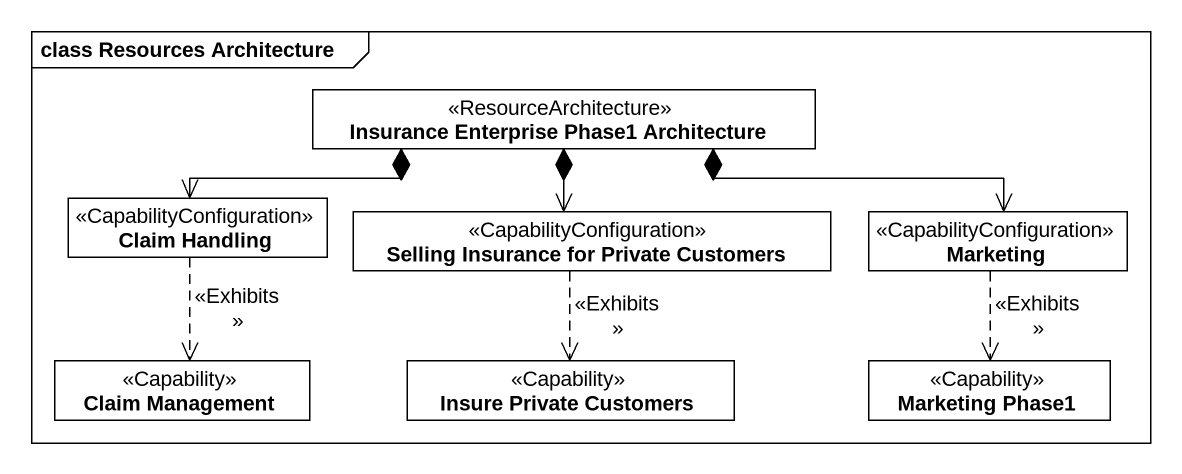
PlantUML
@startuml
mainframe class Resources Architecture
hide circle
hide empty members
class "Insurance Enterprise Phase1 Architecture" as Insurance_Enterprise_Phase1 <<ResourceArchitecture>>
class "Claim Handling" as Claim_Handling <<CapabilityConfiguration>>
class "Selling Insurance for Private Customers" as Selling_Insurance_for <<CapabilityConfiguration>>
class Marketing <<CapabilityConfiguration>>
class "Claim Management" as Claim_Management <<Capability>>
class "Insure Private Customers" as Insure_Private_Customers <<Capability>>
class "Marketing Phase1" as Marketing_Phase1 <<Capability>>
Insurance_Enterprise_Phase1 *-left-> Claim_Handling
Insurance_Enterprise_Phase1 *--> Selling_Insurance_for
Insurance_Enterprise_Phase1 *-right-> Marketing
Claim_Handling ..> Claim_Management : <<Exhibits>>
Selling_Insurance_for ..> Insure_Private_Customers : <<Exhibits>>
Marketing ..> Marketing_Phase1 : <<Exhibits>>
@enduml
